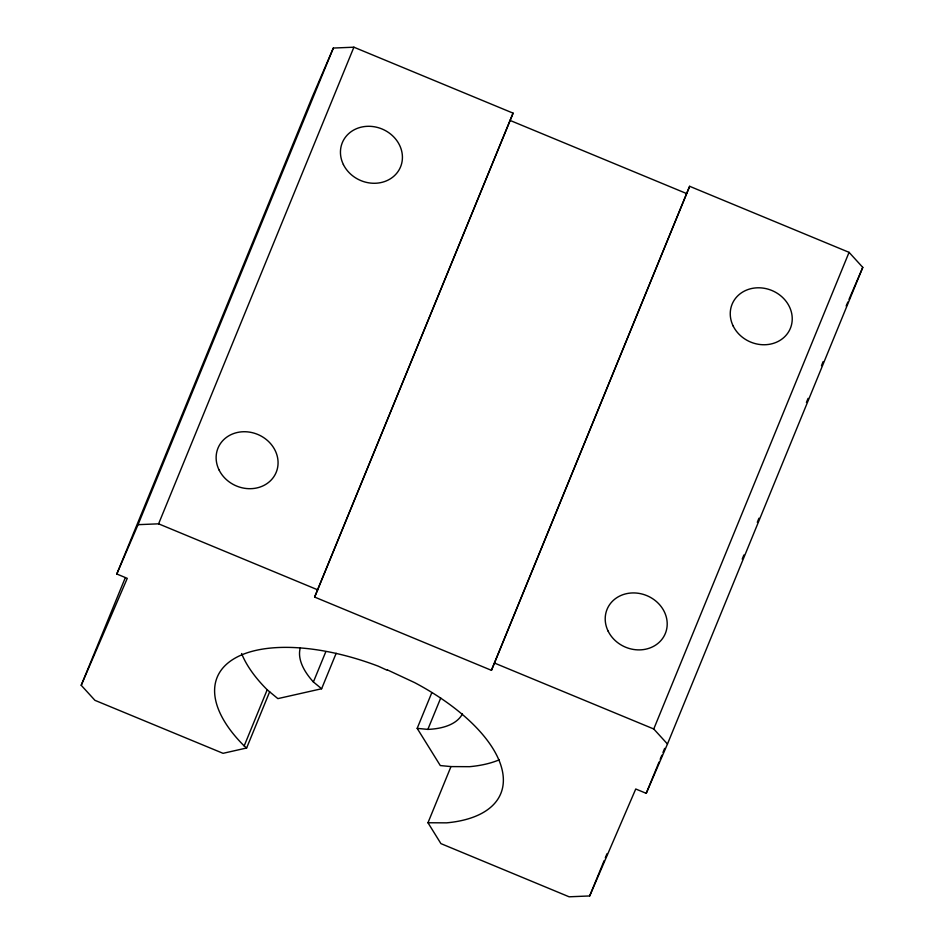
<?xml version="1.0" encoding="UTF-8"?>
<svg xmlns="http://www.w3.org/2000/svg" width="944" height="944" viewBox="0 0 944 944"><rect width="100%" height="100%" fill="white"/><g stroke="black" fill="none" stroke-linecap="round" stroke-linejoin="round"><path stroke-width="1.42" d="M246.632 747.99L244.177 745.925L267.199 689.757L269.642 691.822L246.632 747.99L223.055 753.324L94.931 700.33L81.219 685.285L127.275 578.342L116.796 573.999L312.134 97.303L333.338 48.05L353.894 47.2L513.088 113.15L314.635 597.08L491.435 670.323L689.639 186.298L849.069 252.343L862.781 267.388L667.467 744.025L646.227 793.338L635.749 788.995L589.681 895.95L569.126 896.8L440.919 843.617L427.974 822.755L450.984 766.587L469.593 766.681A153.294 71.484 22.3 0 0 499.305 759.802M116.796 573.999L138.036 524.675L333.338 48.05M81.219 685.285L125.292 577.716M138.036 524.675L158.592 523.826L353.894 47.2M314.635 597.08L513.088 113.15M336.158 653.295L321.621 688.754L313.408 681.957L325.704 651.962M450.984 766.587L440.293 765.56L417.177 728.367L431.715 692.908M417.177 728.367L427.856 729.393L440.718 698.029M491.435 670.323L689.639 186.298M667.467 744.025L653.755 728.98L849.069 252.343M589.681 895.95L604.184 860.55M605.305 857.836L606.98 853.742M646.227 793.338L659.065 762.02M660.186 759.295L661.862 755.2M662.971 752.486L664.647 748.391M742.22 559.084L743.896 554.989M757.289 522.303L758.964 518.221M806.412 402.451L808.088 398.368M821.481 365.682L823.156 361.587M846.154 305.998L847.877 301.997M849.022 299.342L862.781 267.388M427.974 822.755L446.583 822.849A153.294 71.484 22.3 0 0 414.64 682.618L387.429 669.921M321.621 688.754L277.866 698.619L269.642 691.822M509.972 120.384L686.536 193.532M158.592 523.826L317.75 589.847M494.55 663.089L653.755 728.98M387.264 670.299L378.249 666.181A153.294 71.484 22.3 0 0 234.147 658.676A153.294 71.484 22.3 0 0 244.177 745.925M462.43 713.865A87.615 40.875 22.3 0 1 427.856 729.393M313.396 681.957A87.615 40.875 22.3 0 1 300.239 648.103M267.187 689.757A153.294 71.484 22.3 0 1 241.593 653.531M608.125 631.135A31.53 27.883 23.2 0 0 661.602 639.749A31.53 27.883 23.2 0 0 638.876 593.363A31.53 27.883 23.2 0 0 608.125 631.135M219.032 469.911A31.518 27.883 23.4 0 0 272.486 478.549A31.518 27.883 23.4 0 0 249.771 432.163A31.518 27.883 23.4 0 0 219.032 469.911M343.368 164.504A31.53 27.883 23.4 0 0 396.834 173.13A31.53 27.883 23.4 0 0 374.119 126.732A31.53 27.883 23.4 0 0 343.368 164.504M733.169 325.999A31.53 27.883 23.2 0 0 786.635 334.613A31.53 27.883 23.2 0 0 763.92 288.227A31.53 27.883 23.2 0 0 733.169 325.999"/></g></svg>
